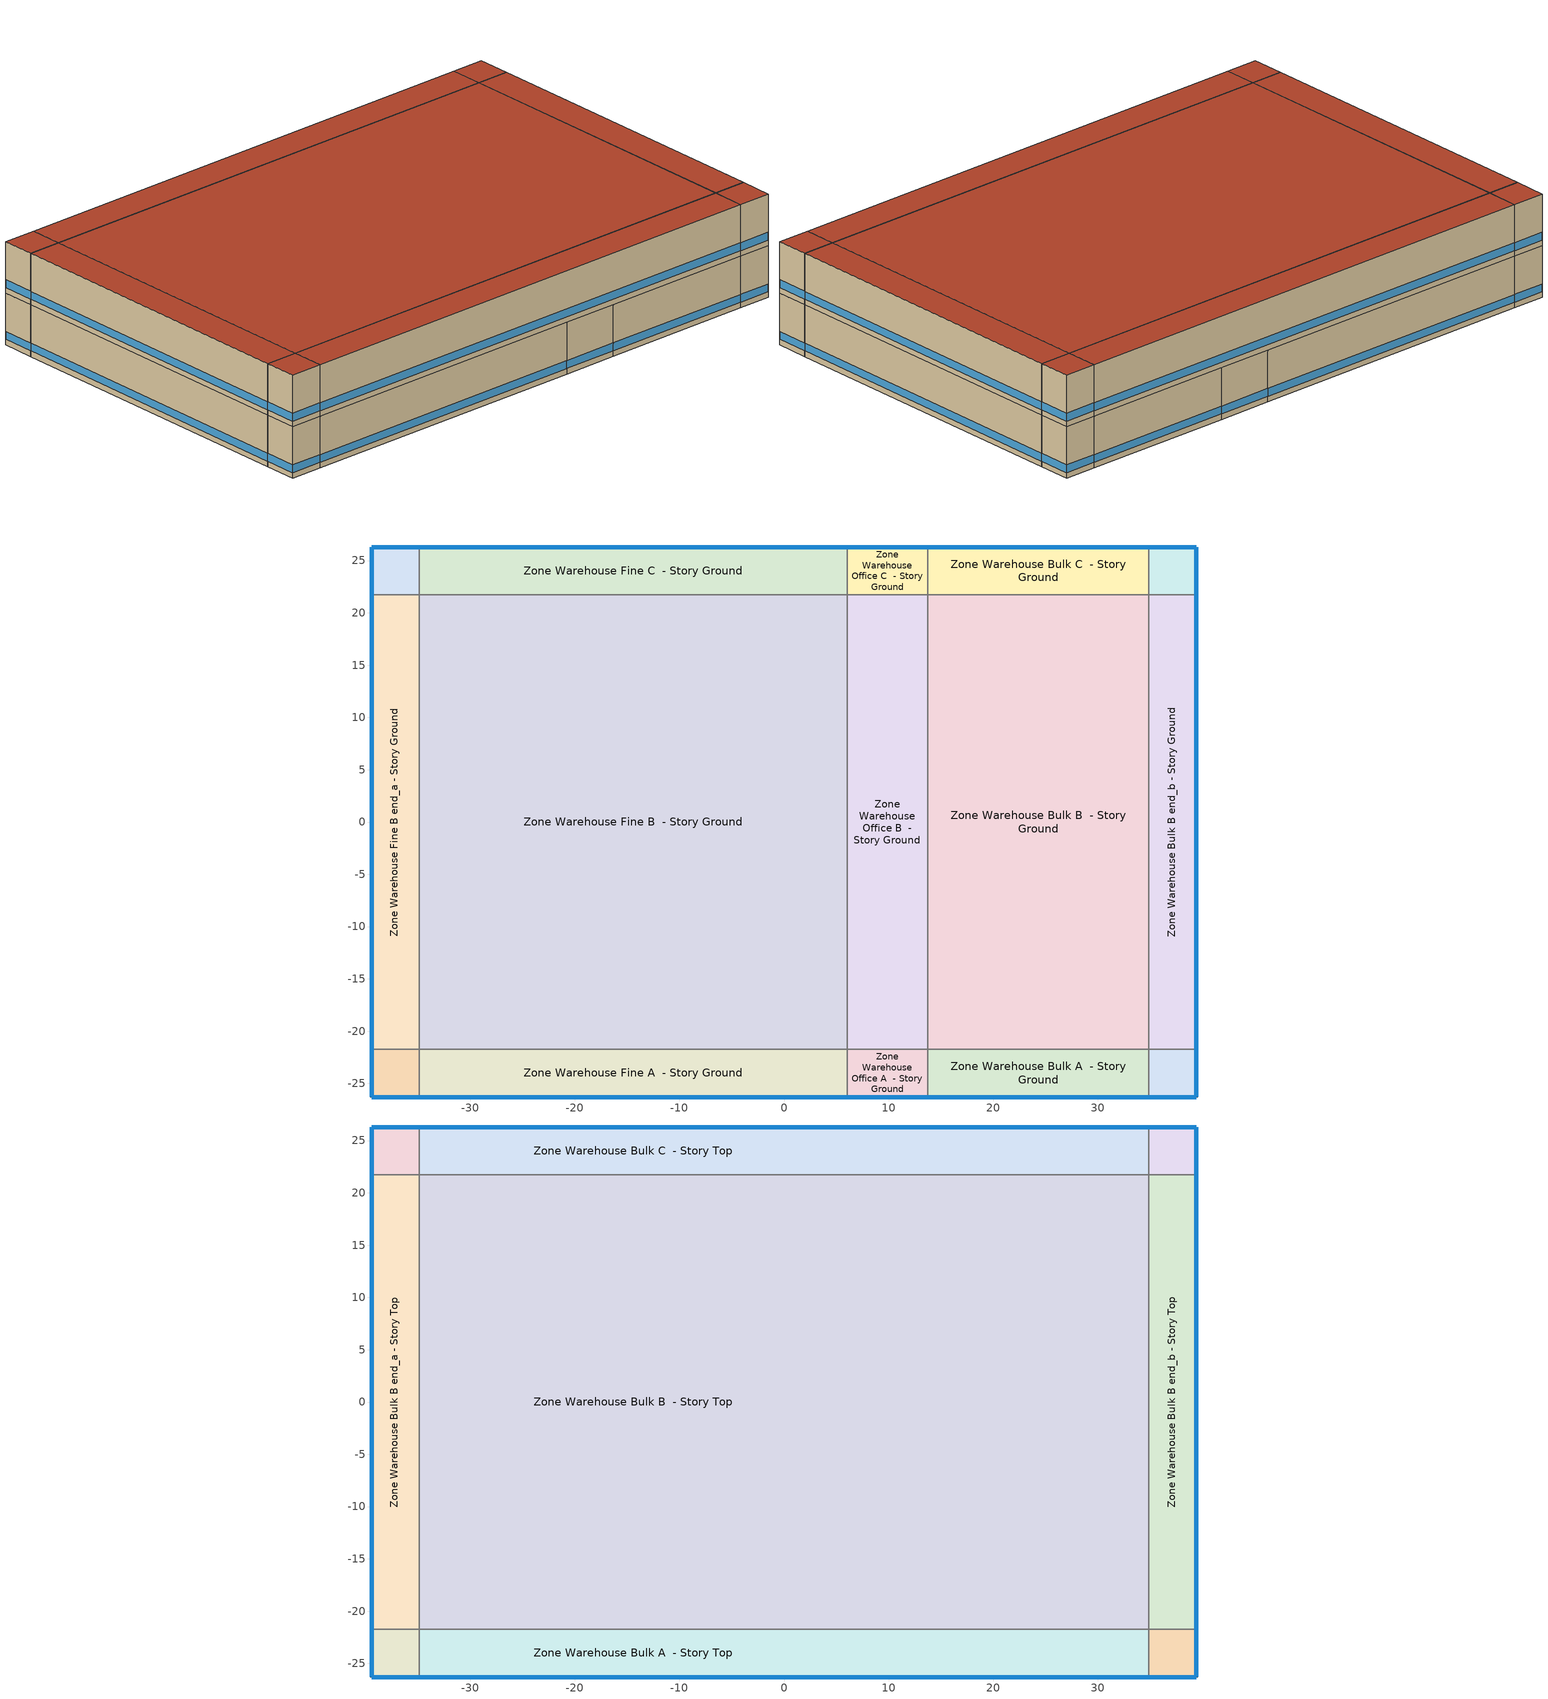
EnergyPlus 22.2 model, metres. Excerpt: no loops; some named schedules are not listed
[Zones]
Zone Warehouse Bulk A  - Story Ground
 floor ground (Foundation F 126 Perim 2111 Area 9651): 13.76,-26.29 13.76,-21.72 34.86,-21.72 34.86,-26.29 z0
 wall outside (Typical Insulated Exterior Mass Wall R-21.28): 13.76,-26.29 34.86,-26.29 z0:7.01
 wall to Zone Warehouse Office A  - Story Ground (Typical Interior Wall): 13.76,-21.72 13.76,-26.29 z0:7.01
 wall to Zone Warehouse Bulk B  - Story Ground (Typical Interior Wall): 34.86,-21.72 13.76,-21.72 z0:7.01
 wall to Zone Warehouse Bulk A end_b - Story Ground (Typical Interior Wall): 34.86,-26.29 34.86,-21.72 z0:7.01
 window (U 0.52 SHGC 0.615 Simple Glazing Window U-0.52 SHGC 0.49): 13.78,-26.29 34.84,-26.29 z0.76:1.82
Zone Warehouse Bulk A end_b - Story Ground
 floor ground (Foundation F 126 Perim 914 Area 209): 34.86,-26.29 34.86,-21.72 39.44,-21.72 39.44,-26.29 z0
 wall outside (Typical Insulated Exterior Mass Wall R-21.28): 34.86,-26.29 39.44,-26.29 39.44,-21.72 z0:7.01
 wall to Zone Warehouse Bulk B end_b - Story Ground (Typical Interior Wall): 39.44,-21.72 34.86,-21.72 z0:7.01
 window (U 0.52 SHGC 0.615 Simple Glazing Window U-0.52 SHGC 0.49): 39.44,-26.27 39.44,-21.74 / 34.89,-26.29 39.41,-26.29 z0.76:1.83
Zone Warehouse Bulk B  - Story Ground
 floor ground (Foundation F 126 Perim 0 Area 91691): 13.76,-21.72 13.76,21.72 34.86,21.72 34.86,-21.72 z0
 wall to Zone Warehouse Office B  - Story Ground (Typical Interior Wall): 13.76,21.72 13.76,-21.72 z0:7.01
 wall to Zone Warehouse Bulk C  - Story Ground (Typical Interior Wall): 34.86,21.72 13.76,21.72 z0:7.01
 wall to Zone Warehouse Bulk B end_b - Story Ground (Typical Interior Wall): 34.86,-21.72 34.86,21.72 z0:7.01
Zone Warehouse Bulk B end_b - Story Ground
 floor ground (Foundation F 126 Perim 4344 Area 1986): 34.86,-21.72 34.86,21.72 39.44,21.72 39.44,-21.72 z0
 wall outside (Typical Insulated Exterior Mass Wall R-21.28): 39.44,-21.72 39.44,21.72 z0:7.01
 wall to Zone Warehouse Bulk C end_b - Story Ground (Typical Interior Wall): 39.44,21.72 34.86,21.72 z0:7.01
 window (U 0.52 SHGC 0.615 Simple Glazing Window U-0.52 SHGC 0.49): 39.44,-21.69 39.44,21.69 z0.76:1.81
Zone Warehouse Bulk C  - Story Ground
 floor ground (Foundation F 126 Perim 2111 Area 9651): 13.76,21.72 13.76,26.29 34.86,26.29 34.86,21.72 z0
 wall outside (Typical Insulated Exterior Mass Wall R-21.28): 34.86,26.29 13.76,26.29 z0:7.01
 wall to Zone Warehouse Office C  - Story Ground (Typical Interior Wall): 13.76,26.29 13.76,21.72 z0:7.01
 wall to Zone Warehouse Bulk C end_b - Story Ground (Typical Interior Wall): 34.86,21.72 34.86,26.29 z0:7.01
 window (U 0.52 SHGC 0.615 Simple Glazing Window U-0.52 SHGC 0.49): 34.84,26.29 13.78,26.29 z0.76:1.82
Zone Warehouse Bulk C end_b - Story Ground
 floor ground (Foundation F 126 Perim 914 Area 209): 34.86,21.72 34.86,26.29 39.44,26.29 39.44,21.72 z0
 wall outside (Typical Insulated Exterior Mass Wall R-21.28): 39.44,21.72 39.44,26.29 34.86,26.29 z0:7.01
 window (U 0.52 SHGC 0.615 Simple Glazing Window U-0.52 SHGC 0.49): 39.41,26.29 34.89,26.29 / 39.44,21.74 39.44,26.27 z0.76:1.83
Zone Warehouse Fine A  - Story Ground
 floor ground (Foundation F 126 Perim 4089 Area 18695): -34.86,-26.29 -34.86,-21.72 6.03,-21.72 6.03,-26.29 z0
 wall outside (Typical Insulated Exterior Mass Wall R-21.28): -34.86,-26.29 6.03,-26.29 z0:7.01
 wall to Zone Warehouse Fine A end_a - Story Ground (Typical Interior Wall): -34.86,-21.72 -34.86,-26.29 z0:7.01
 wall to Zone Warehouse Fine B  - Story Ground (Typical Interior Wall): 6.03,-21.72 -34.86,-21.72 z0:7.01
 wall to Zone Warehouse Office A  - Story Ground (Typical Interior Wall): 6.03,-26.29 6.03,-21.72 z0:7.01
 window (U 0.52 SHGC 0.615 Simple Glazing Window U-0.52 SHGC 0.49): -34.84,-26.29 6,-26.29 z0.76:1.81
Zone Warehouse Fine A end_a - Story Ground
 floor ground (Foundation F 126 Perim 914 Area 209): -39.44,-26.29 -39.44,-21.72 -34.86,-21.72 -34.86,-26.29 z0
 wall outside (Typical Insulated Exterior Mass Wall R-21.28): -39.44,-21.72 -39.44,-26.29 -34.86,-26.29 z0:7.01
 wall to Zone Warehouse Fine B end_a - Story Ground (Typical Interior Wall): -34.86,-21.72 -39.44,-21.72 z0:7.01
 window (U 0.52 SHGC 0.615 Simple Glazing Window U-0.52 SHGC 0.49): -39.44,-21.74 -39.44,-26.27 / -39.41,-26.29 -34.89,-26.29 z0.76:1.83
Zone Warehouse Fine B  - Story Ground
 floor ground (Foundation F 126 Perim 0 Area 177614): -34.86,-21.72 -34.86,21.72 6.03,21.72 6.03,-21.72 z0
 wall to Zone Warehouse Fine B end_a - Story Ground (Typical Interior Wall): -34.86,21.72 -34.86,-21.72 z0:7.01
 wall to Zone Warehouse Fine C  - Story Ground (Typical Interior Wall): 6.03,21.72 -34.86,21.72 z0:7.01
 wall to Zone Warehouse Office B  - Story Ground (Typical Interior Wall): 6.03,-21.72 6.03,21.72 z0:7.01
Zone Warehouse Fine B end_a - Story Ground
 floor ground (Foundation F 126 Perim 4344 Area 1986): -39.44,-21.72 -39.44,21.72 -34.86,21.72 -34.86,-21.72 z0
 wall outside (Typical Insulated Exterior Mass Wall R-21.28): -39.44,21.72 -39.44,-21.72 z0:7.01
 wall to Zone Warehouse Fine C end_a - Story Ground (Typical Interior Wall): -34.86,21.72 -39.44,21.72 z0:7.01
 window (U 0.52 SHGC 0.615 Simple Glazing Window U-0.52 SHGC 0.49): -39.44,21.69 -39.44,-21.69 z0.76:1.81
Zone Warehouse Fine C  - Story Ground
 floor ground (Foundation F 126 Perim 4089 Area 18695): -34.86,21.72 -34.86,26.29 6.03,26.29 6.03,21.72 z0
 wall outside (Typical Insulated Exterior Mass Wall R-21.28): 6.03,26.29 -34.86,26.29 z0:7.01
 wall to Zone Warehouse Fine C end_a - Story Ground (Typical Interior Wall): -34.86,26.29 -34.86,21.72 z0:7.01
 wall to Zone Warehouse Office C  - Story Ground (Typical Interior Wall): 6.03,21.72 6.03,26.29 z0:7.01
 window (U 0.52 SHGC 0.615 Simple Glazing Window U-0.52 SHGC 0.49): 6,26.29 -34.84,26.29 z0.76:1.81
Zone Warehouse Fine C end_a - Story Ground
 floor ground (Foundation F 126 Perim 914 Area 209): -39.44,21.72 -39.44,26.29 -34.86,26.29 -34.86,21.72 z0
 wall outside (Typical Insulated Exterior Mass Wall R-21.28): -34.86,26.29 -39.44,26.29 -39.44,21.72 z0:7.01
 window (U 0.52 SHGC 0.615 Simple Glazing Window U-0.52 SHGC 0.49): -39.44,26.27 -39.44,21.74 / -34.89,26.29 -39.41,26.29 z0.76:1.83
Zone Warehouse Office A  - Story Ground
 floor ground (Foundation F 126 Perim 773 Area 3534): 6.03,-26.29 6.03,-21.72 13.76,-21.72 13.76,-26.29 z0
 wall outside (Typical Insulated Exterior Mass Wall R-21.28): 6.03,-26.29 13.76,-26.29 z0:7.01
 wall to Zone Warehouse Office B  - Story Ground (Typical Interior Wall): 13.76,-21.72 6.03,-21.72 z0:7.01
 window (U 0.52 SHGC 0.615 Simple Glazing Window U-0.52 SHGC 0.49): 6.05,-26.29 13.73,-26.29 z0.76:1.82
Zone Warehouse Office B  - Story Ground
 floor ground (Foundation F 126 Perim 0 Area 33575): 6.03,-21.72 6.03,21.72 13.76,21.72 13.76,-21.72 z0
 wall to Zone Warehouse Office C  - Story Ground (Typical Interior Wall): 13.76,21.72 6.03,21.72 z0:7.01
Zone Warehouse Office C  - Story Ground
 floor ground (Foundation F 126 Perim 773 Area 3534): 6.03,21.72 6.03,26.29 13.76,26.29 13.76,21.72 z0
 wall outside (Typical Insulated Exterior Mass Wall R-21.28): 13.76,26.29 6.03,26.29 z0:7.01
 window (U 0.52 SHGC 0.615 Simple Glazing Window U-0.52 SHGC 0.49): 13.73,26.29 6.05,26.29 z0.76:1.82
Zone Warehouse Bulk A  - Story Top
 floor to Zone Warehouse Bulk A  - Story Ground (Typical Interior Floor): 34.86,-21.72 34.86,-26.29 13.76,-26.29 13.76,-21.72 z7.01
 floor to Zone Warehouse Fine A  - Story Ground (Typical Interior Floor): 6.03,-21.72 6.03,-26.29 -34.86,-26.29 -34.86,-21.72 z7.01
 floor to Zone Warehouse Office A  - Story Ground (Typical Interior Floor): 13.76,-21.72 13.76,-26.29 6.03,-26.29 6.03,-21.72 z7.01
 wall outside (Typical Insulated Exterior Mass Wall R-21.28): -34.86,-26.29 34.86,-26.29 z7.01:14.02
 wall to Zone Warehouse Bulk A end_a - Story Top (Typical Interior Wall): -34.86,-21.72 -34.86,-26.29 z7.01:14.02
 wall to Zone Warehouse Bulk B  - Story Top (Typical Interior Wall): 34.86,-21.72 -34.86,-21.72 z7.01:14.02
 wall to Zone Warehouse Bulk A end_b - Story Top (Typical Interior Wall): 34.86,-26.29 34.86,-21.72 z7.01:14.02
 window (U 0.52 SHGC 0.615 Simple Glazing Window U-0.52 SHGC 0.49): -34.84,-26.29 34.84,-26.29 z7.77:8.82
 roof outside (Typical Insulated Metal Building Roof R-32.26): 34.86,-26.29 34.86,-21.72 -34.86,-21.72 -34.86,-26.29 z14.02
Zone Warehouse Bulk A end_a - Story Top
 floor to Zone Warehouse Fine A end_a - Story Ground (Typical Interior Floor): -39.44,-26.29 -39.44,-21.72 -34.86,-21.72 -34.86,-26.29 z7.01
 wall outside (Typical Insulated Exterior Mass Wall R-21.28): -39.44,-21.72 -39.44,-26.29 -34.86,-26.29 z7.01:14.02
 wall to Zone Warehouse Bulk B end_a - Story Top (Typical Interior Wall): -34.86,-21.72 -39.44,-21.72 z7.01:14.02
 window (U 0.52 SHGC 0.615 Simple Glazing Window U-0.52 SHGC 0.49): -39.44,-21.74 -39.44,-26.27 / -39.41,-26.29 -34.89,-26.29 z7.77:8.84
 roof outside (Typical Insulated Metal Building Roof R-32.26): -34.86,-26.29 -34.86,-21.72 -39.44,-21.72 -39.44,-26.29 z14.02
Zone Warehouse Bulk A end_b - Story Top
 floor to Zone Warehouse Bulk A end_b - Story Ground (Typical Interior Floor): 34.86,-26.29 34.86,-21.72 39.44,-21.72 39.44,-26.29 z7.01
 wall outside (Typical Insulated Exterior Mass Wall R-21.28): 34.86,-26.29 39.44,-26.29 39.44,-21.72 z7.01:14.02
 wall to Zone Warehouse Bulk B end_b - Story Top (Typical Interior Wall): 39.44,-21.72 34.86,-21.72 z7.01:14.02
 window (U 0.52 SHGC 0.615 Simple Glazing Window U-0.52 SHGC 0.49): 39.44,-26.27 39.44,-21.74 / 34.89,-26.29 39.41,-26.29 z7.77:8.84
 roof outside (Typical Insulated Metal Building Roof R-32.26): 39.44,-26.29 39.44,-21.72 34.86,-21.72 34.86,-26.29 z14.02
Zone Warehouse Bulk B  - Story Top
 floor to Zone Warehouse Bulk B  - Story Ground (Typical Interior Floor): 34.86,21.72 34.86,-21.72 13.76,-21.72 13.76,21.72 z7.01
 floor to Zone Warehouse Fine B  - Story Ground (Typical Interior Floor): 6.03,21.72 6.03,-21.72 -34.86,-21.72 -34.86,21.72 z7.01
 floor to Zone Warehouse Office B  - Story Ground (Typical Interior Floor): 13.76,21.72 13.76,-21.72 6.03,-21.72 6.03,21.72 z7.01
 wall to Zone Warehouse Bulk B end_a - Story Top (Typical Interior Wall): -34.86,21.72 -34.86,-21.72 z7.01:14.02
 wall to Zone Warehouse Bulk C  - Story Top (Typical Interior Wall): 34.86,21.72 -34.86,21.72 z7.01:14.02
 wall to Zone Warehouse Bulk B end_b - Story Top (Typical Interior Wall): 34.86,-21.72 34.86,21.72 z7.01:14.02
 roof outside (Typical Insulated Metal Building Roof R-32.26): 34.86,-21.72 34.86,21.72 -34.86,21.72 -34.86,-21.72 z14.02
Zone Warehouse Bulk B end_a - Story Top
 floor to Zone Warehouse Fine B end_a - Story Ground (Typical Interior Floor): -39.44,-21.72 -39.44,21.72 -34.86,21.72 -34.86,-21.72 z7.01
 wall outside (Typical Insulated Exterior Mass Wall R-21.28): -39.44,21.72 -39.44,-21.72 z7.01:14.02
 wall to Zone Warehouse Bulk C end_a - Story Top (Typical Interior Wall): -34.86,21.72 -39.44,21.72 z7.01:14.02
 window (U 0.52 SHGC 0.615 Simple Glazing Window U-0.52 SHGC 0.49): -39.44,21.69 -39.44,-21.69 z7.77:8.83
 roof outside (Typical Insulated Metal Building Roof R-32.26): -34.86,-21.72 -34.86,21.72 -39.44,21.72 -39.44,-21.72 z14.02
Zone Warehouse Bulk B end_b - Story Top
 floor to Zone Warehouse Bulk B end_b - Story Ground (Typical Interior Floor): 34.86,-21.72 34.86,21.72 39.44,21.72 39.44,-21.72 z7.01
 wall outside (Typical Insulated Exterior Mass Wall R-21.28): 39.44,-21.72 39.44,21.72 z7.01:14.02
 wall to Zone Warehouse Bulk C end_b - Story Top (Typical Interior Wall): 39.44,21.72 34.86,21.72 z7.01:14.02
 window (U 0.52 SHGC 0.615 Simple Glazing Window U-0.52 SHGC 0.49): 39.44,-21.69 39.44,21.69 z7.77:8.83
 roof outside (Typical Insulated Metal Building Roof R-32.26): 39.44,-21.72 39.44,21.72 34.86,21.72 34.86,-21.72 z14.02
Zone Warehouse Bulk C  - Story Top
 floor to Zone Warehouse Bulk C  - Story Ground (Typical Interior Floor): 34.86,26.29 34.86,21.72 13.76,21.72 13.76,26.29 z7.01
 floor to Zone Warehouse Fine C  - Story Ground (Typical Interior Floor): 6.03,26.29 6.03,21.72 -34.86,21.72 -34.86,26.29 z7.01
 floor to Zone Warehouse Office C  - Story Ground (Typical Interior Floor): 13.76,26.29 13.76,21.72 6.03,21.72 6.03,26.29 z7.01
 wall outside (Typical Insulated Exterior Mass Wall R-21.28): 34.86,26.29 -34.86,26.29 z7.01:14.02
 wall to Zone Warehouse Bulk C end_a - Story Top (Typical Interior Wall): -34.86,26.29 -34.86,21.72 z7.01:14.02
 wall to Zone Warehouse Bulk C end_b - Story Top (Typical Interior Wall): 34.86,21.72 34.86,26.29 z7.01:14.02
 window (U 0.52 SHGC 0.615 Simple Glazing Window U-0.52 SHGC 0.49): 34.84,26.29 -34.84,26.29 z7.77:8.82
 roof outside (Typical Insulated Metal Building Roof R-32.26): 34.86,21.72 34.86,26.29 -34.86,26.29 -34.86,21.72 z14.02
Zone Warehouse Bulk C end_a - Story Top
 floor to Zone Warehouse Fine C end_a - Story Ground (Typical Interior Floor): -39.44,21.72 -39.44,26.29 -34.86,26.29 -34.86,21.72 z7.01
 wall outside (Typical Insulated Exterior Mass Wall R-21.28): -34.86,26.29 -39.44,26.29 -39.44,21.72 z7.01:14.02
 window (U 0.52 SHGC 0.615 Simple Glazing Window U-0.52 SHGC 0.49): -39.44,26.27 -39.44,21.74 / -34.89,26.29 -39.41,26.29 z7.77:8.84
 roof outside (Typical Insulated Metal Building Roof R-32.26): -34.86,21.72 -34.86,26.29 -39.44,26.29 -39.44,21.72 z14.02
Zone Warehouse Bulk C end_b - Story Top
 floor to Zone Warehouse Bulk C end_b - Story Ground (Typical Interior Floor): 34.86,21.72 34.86,26.29 39.44,26.29 39.44,21.72 z7.01
 wall outside (Typical Insulated Exterior Mass Wall R-21.28): 39.44,21.72 39.44,26.29 34.86,26.29 z7.01:14.02
 window (U 0.52 SHGC 0.615 Simple Glazing Window U-0.52 SHGC 0.49): 39.41,26.29 34.89,26.29 / 39.44,21.74 39.44,26.27 z7.77:8.84
 roof outside (Typical Insulated Metal Building Roof R-32.26): 39.44,21.72 39.44,26.29 34.86,26.29 34.86,21.72 z14.02
[Building]
DOE Ref 1980-2004|Warehouse: North Axis {deg}=0; Terrain=City; Loads Convergence Tolerance Value {W}=0.04; Temperature Convergence Tolerance Value {deltaC}=0.2; Solar Distribution=FullInteriorAndExterior; Maximum Number of Warmup Days=25; Minimum Number of Warmup Days=6
[Site:Location]
Kodiak Airport: Latitude {deg}=57.75; Longitude {deg}=-152.5; Time Zone {hr}=-9; Elevation {m}=5
[Site:GroundTemperature:FCfactorMethod]
January Ground Temperature {C}=-3.1; February Ground Temperature {C}=-17.7; March Ground Temperature {C}=-19.3; April Ground Temperature {C}=-17.6; May Ground Temperature {C}=-15.4; June Ground Temperature {C}=-10.3; July Ground Temperature {C}=0.7; August Ground Temperature {C}=10.6; September Ground Temperature {C}=16; October Ground Temperature {C}=16.9; November Ground Temperature {C}=14.2; December Ground Temperature {C}=6.7
[Site:WaterMainsTemperature]
Calculation Method=Correlation; Annual Average Outdoor Air Temperature {C}=-1.525; Maximum Difference In Monthly Average Outdoor Air Temperatures {deltaC}=36.2
[SizingPeriod:DesignDay] Day of Month=21; Dry-Bulb Temperature Range Modifier Type=DefaultMultipliers; Humidity Condition Type=Wetbulb; Barometric Pressure {Pa}=100917; Rain Indicator=No; Snow Indicator=No; Daylight Saving Time Indicator=No; Begin Environment Reset Mode=FullResetAtBeginEnvironment
Name | Month | Day Type | Maximum Dry-Bulb Temperature {C} | Daily Dry-Bulb Temperature Range {deltaC} | Wetbulb or DewPoint at Maximum Dry-Bulb {C} | Wind Speed {m/s} | Wind Direction {deg} | Solar Model Indicator | ASHRAE Clear Sky Optical Depth for Beam Irradiance (taub) | ASHRAE Clear Sky Optical Depth for Diffuse Irradiance (taud) | Sky Clearness
Kodiak Ann Clg .4% Condns DB=>MWB | 8 | SummerDesignDay | 20.3 | 6.3 | 14.1 | 5 | 320 | ASHRAETau | 0.322 | 2.497
Kodiak Ann Clg .4% Condns WB=>MDB | 8 | SummerDesignDay | 18.9 | 6.3 | 15 | 5 | 320 | ASHRAETau | 0.322 | 2.497
Kodiak Ann Htg 99.6% Condns DB | 1 | WinterDesignDay | -12.8 | 0 | -12.8 | 5.6 | 290 | ASHRAEClearSky |  |  | 0
Kodiak April .4% Condns DB=>MCWB | 4 | SummerDesignDay | 12.9 | 5.4 | 7 | 5 | 320 | ASHRAETau | 0.323 | 2.439
[Material] Thermal Absorptance=0.9
Name | Roughness | Thickness {m} | Conductivity {W/m-K} | Density {kg/m3} | Specific Heat {J/kg-K} | Solar Absorptance | Visible Absorptance
1/2IN Gypsum | Smooth | 0.0127 | 0.16 | 784.9 | 830 | 0.4 | 0.4
100mm Normalweight concrete floor | MediumSmooth | 0.1016 | 2.31 | 2322 | 832 | 0.7 | 0.7
1IN Stucco | Smooth | 0.0253 | 0.6918 | 1858 | 837 | 0.7 | 0.92
8IN CONCRETE HW RefBldg | Rough | 0.2032 | 1.311 | 2240 | 836.8 | 0.7 | 0.7
G01 13mm gypsum board | Smooth | 0.0127 | 0.16 | 800 | 1090 | 0.7 | 0.5
Metal Roof Surface | Smooth | 0.0008 | 45.28 | 7824 | 500 | 0.7 | 0.7
Std Wood 6inch 2 | MediumSmooth | 0.15 | 0.12 | 540 | 1210 | 0.7 | 0.7
[Material:NoMass] Thermal Absorptance=0.9; Solar Absorptance=0.7
Name | Roughness | Thermal Resistance {m2-K/W} | Visible Absorptance
CP02 CARPET PAD | VeryRough | 0.21648 | 0.8
Typical Insulation R-18.89 | Smooth | 3.32639 | 0.7
Typical Insulation R-31.48 | Smooth | 5.54359 | 0.7
[WindowMaterial:SimpleGlazingSystem]
U 0.52 SHGC 0.615 Simple Glazing U-0.52 SHGC 0.49: U-Factor {W/m2-K}=2.9527; Solar Heat Gain Coefficient=0.49; Visible Transmittance=0.41
[Construction]
InteriorFurnishings 2: Std Wood 6inch 2
Typical Insulated Exterior Mass Wall R-21.28: 1IN Stucco, 8IN CONCRETE HW RefBldg, Typical Insulation R-18.89, 1/2IN Gypsum
Typical Insulated Metal Building Roof R-32.26: Metal Roof Surface, Typical Insulation R-31.48
Typical Interior Floor: 100mm Normalweight concrete floor, CP02 CARPET PAD
Typical Interior Wall: G01 13mm gypsum board, G01 13mm gypsum board
U 0.52 SHGC 0.615 Simple Glazing Window U-0.52 SHGC 0.49: U 0.52 SHGC 0.615 Simple Glazing U-0.52 SHGC 0.49
[Construction:FfactorGroundFloor] F-Factor {W/m-K}=1.26344
Name | Area {m2} | PerimeterExposed {m}
Foundation F 126 Perim 0 Area 177614 | 1776.14 | 0
Foundation F 126 Perim 0 Area 33575 | 335.747 | 0
Foundation F 126 Perim 0 Area 91691 | 916.906 | 0
Foundation F 126 Perim 2111 Area 9651 | 96.509 | 21.1087
Foundation F 126 Perim 4089 Area 18695 | 186.948 | 40.8898
Foundation F 126 Perim 4344 Area 1986 | 198.595 | 43.4373
Foundation F 126 Perim 773 Area 3534 | 35.3391 | 7.72945
Foundation F 126 Perim 914 Area 209 | 20.9032 | 9.144
[Zone] Multiplier=1; Part of Total Floor Area=Yes
Zone Warehouse Bulk A  - Story Ground; Zone Warehouse Bulk A  - Story Top; Zone Warehouse Bulk A end_a - Story Top; Zone Warehouse Bulk A end_b - Story Ground; Zone Warehouse Bulk A end_b - Story Top; Zone Warehouse Bulk B  - Story Ground; Zone Warehouse Bulk B  - Story Top; Zone Warehouse Bulk B end_a - Story Top; Zone Warehouse Bulk B end_b - Story Ground; Zone Warehouse Bulk B end_b - Story Top; Zone Warehouse Bulk C  - Story Ground; Zone Warehouse Bulk C  - Story Top; Zone Warehouse Bulk C end_a - Story Top; Zone Warehouse Bulk C end_b - Story Ground; Zone Warehouse Bulk C end_b - Story Top; Zone Warehouse Fine A  - Story Ground; Zone Warehouse Fine A end_a - Story Ground; Zone Warehouse Fine B  - Story Ground; Zone Warehouse Fine B end_a - Story Ground; Zone Warehouse Fine C  - Story Ground; Zone Warehouse Fine C end_a - Story Ground; Zone Warehouse Office A  - Story Ground; Zone Warehouse Office B  - Story Ground; Zone Warehouse Office C  - Story Ground
[Space]
Name | Zone | Space Type
Warehouse Bulk A  - Story Ground | Zone Warehouse Bulk A  - Story Ground | Warehouse Bulk - DOE Ref 1980-2004
Warehouse Bulk A  - Story Top | Zone Warehouse Bulk A  - Story Top | Warehouse Bulk - DOE Ref 1980-2004
Warehouse Bulk A end_a - Story Top | Zone Warehouse Bulk A end_a - Story Top | Warehouse Bulk - DOE Ref 1980-2004
Warehouse Bulk A end_b - Story Ground | Zone Warehouse Bulk A end_b - Story Ground | Warehouse Bulk - DOE Ref 1980-2004
Warehouse Bulk A end_b - Story Top | Zone Warehouse Bulk A end_b - Story Top | Warehouse Bulk - DOE Ref 1980-2004
Warehouse Bulk B  - Story Ground | Zone Warehouse Bulk B  - Story Ground | Warehouse Bulk - DOE Ref 1980-2004
Warehouse Bulk B  - Story Top | Zone Warehouse Bulk B  - Story Top | Warehouse Bulk - DOE Ref 1980-2004
Warehouse Bulk B end_a - Story Top | Zone Warehouse Bulk B end_a - Story Top | Warehouse Bulk - DOE Ref 1980-2004
Warehouse Bulk B end_b - Story Ground | Zone Warehouse Bulk B end_b - Story Ground | Warehouse Bulk - DOE Ref 1980-2004
Warehouse Bulk B end_b - Story Top | Zone Warehouse Bulk B end_b - Story Top | Warehouse Bulk - DOE Ref 1980-2004
Warehouse Bulk C  - Story Ground | Zone Warehouse Bulk C  - Story Ground | Warehouse Bulk - DOE Ref 1980-2004
Warehouse Bulk C  - Story Top | Zone Warehouse Bulk C  - Story Top | Warehouse Bulk - DOE Ref 1980-2004
Warehouse Bulk C end_a - Story Top | Zone Warehouse Bulk C end_a - Story Top | Warehouse Bulk - DOE Ref 1980-2004
Warehouse Bulk C end_b - Story Ground | Zone Warehouse Bulk C end_b - Story Ground | Warehouse Bulk - DOE Ref 1980-2004
Warehouse Bulk C end_b - Story Top | Zone Warehouse Bulk C end_b - Story Top | Warehouse Bulk - DOE Ref 1980-2004
Warehouse Fine A  - Story Ground | Zone Warehouse Fine A  - Story Ground | Warehouse Fine - DOE Ref 1980-2004
Warehouse Fine A end_a - Story Ground | Zone Warehouse Fine A end_a - Story Ground | Warehouse Fine - DOE Ref 1980-2004
Warehouse Fine B  - Story Ground | Zone Warehouse Fine B  - Story Ground | Warehouse Fine - DOE Ref 1980-2004
Warehouse Fine B end_a - Story Ground | Zone Warehouse Fine B end_a - Story Ground | Warehouse Fine - DOE Ref 1980-2004
Warehouse Fine C  - Story Ground | Zone Warehouse Fine C  - Story Ground | Warehouse Fine - DOE Ref 1980-2004
Warehouse Fine C end_a - Story Ground | Zone Warehouse Fine C end_a - Story Ground | Warehouse Fine - DOE Ref 1980-2004
Warehouse Office A  - Story Ground | Zone Warehouse Office A  - Story Ground | Warehouse Office - DOE Ref 1980-2004
Warehouse Office B  - Story Ground | Zone Warehouse Office B  - Story Ground | Warehouse Office - DOE Ref 1980-2004
Warehouse Office C  - Story Ground | Zone Warehouse Office C  - Story Ground | Warehouse Office - DOE Ref 1980-2004
[SpaceList]
Warehouse Bulk - DOE Ref 1980-2004: Warehouse Bulk A  - Story Top, Warehouse Bulk A  - Story Ground, Warehouse Bulk B  - Story Ground, Warehouse Bulk B  - Story Top, Warehouse Bulk C end_a - Story Top, Warehouse Bulk C  - Story Ground, Warehouse Bulk A end_b - Story Ground, Warehouse Bulk B end_b - Story Ground, Warehouse Bulk C end_b - Story Ground, Warehouse Bulk B end_a - Story Top, Warehouse Bulk B end_b - Story Top, Warehouse Bulk C  - Story Top, Warehouse Bulk C end_b - Story Top, Warehouse Bulk A end_a - Story Top, Warehouse Bulk A end_b - Story Top
Warehouse Fine - DOE Ref 1980-2004: Warehouse Fine A end_a - Story Ground, Warehouse Fine C  - Story Ground, Warehouse Fine B  - Story Ground, Warehouse Fine C end_a - Story Ground, Warehouse Fine B end_a - Story Ground, Warehouse Fine A  - Story Ground
Warehouse Office - DOE Ref 1980-2004: Warehouse Office A  - Story Ground, Warehouse Office B  - Story Ground, Warehouse Office C  - Story Ground
[Lights] Schedule=Warehouse Bldg Light; Design Level Calculation Method=Watts/Area; Watts per Zone Floor Area {W/m2}=8.61113; Return Air Fraction=0; Fraction Radiant=0.5; Fraction Visible=0.2; Fraction Replaceable=0
Name | Zone or ZoneList or Space or SpaceList
Warehouse Bulk Lights | Warehouse Bulk - DOE Ref 1980-2004
Warehouse Fine Lights | Warehouse Fine - DOE Ref 1980-2004
Warehouse Office Lights | Warehouse Office - DOE Ref 1980-2004
[ElectricEquipment] Schedule=Warehouse Bldg Equip; Design Level Calculation Method=Watts/Area
Name | Zone or ZoneList or Space or SpaceList | Watts per Zone Floor Area {W/m2} | Fraction Lost | Fraction Latent | Fraction Radiant
Electric Equipment 2 | Warehouse Bulk - DOE Ref 1980-2004 | 13 | 0.95
Warehouse Bulk Elec Equip | Warehouse Bulk - DOE Ref 1980-2004 | 2.56 | 0 | 0 | 0.5
Electric Equipment 1 | Warehouse Office - DOE Ref 1980-2004 | 10 | 0.95
Warehouse Office Elec Equip | Warehouse Office - DOE Ref 1980-2004 | 8.07 | 0 | 0 | 0.5
[ZoneInfiltration:DesignFlowRate] Schedule=Always On Discrete; Design Flow Rate Calculation Method=Flow/ExteriorArea; Constant Term Coefficient=1; Temperature Term Coefficient=0; Velocity Term Coefficient=0; Velocity Squared Term Coefficient=0
Name | Zone or ZoneList or Space or SpaceList | Flow Rate per Exterior Surface Area {m3/s-m2}
Warehouse Bulk A  - Story Ground Infiltration | Warehouse Bulk A  - Story Ground | 0.00102523
Warehouse Bulk A  - Story Top Infiltration | Warehouse Bulk A  - Story Top | 0.000620535
Warehouse Bulk A end_a - Story Top Infiltration | Warehouse Bulk A end_a - Story Top | 0.000773126
Warehouse Bulk A end_b - Story Ground Infiltration | Warehouse Bulk A end_b - Story Ground | 0.00102523
Warehouse Bulk A end_b - Story Top Infiltration | Warehouse Bulk A end_b - Story Top | 0.000773126
Warehouse Bulk B end_a - Story Top Infiltration | Warehouse Bulk B end_a - Story Top | 0.000620535
Warehouse Bulk B end_b - Story Ground Infiltration | Warehouse Bulk B end_b - Story Ground | 0.00102523
Warehouse Bulk B end_b - Story Top Infiltration | Warehouse Bulk B end_b - Story Top | 0.000620535
Warehouse Bulk C  - Story Ground Infiltration | Warehouse Bulk C  - Story Ground | 0.00102523
Warehouse Bulk C  - Story Top Infiltration | Warehouse Bulk C  - Story Top | 0.000620535
Warehouse Bulk C end_a - Story Top Infiltration | Warehouse Bulk C end_a - Story Top | 0.000773126
Warehouse Bulk C end_b - Story Ground Infiltration | Warehouse Bulk C end_b - Story Ground | 0.00102523
Warehouse Bulk C end_b - Story Top Infiltration | Warehouse Bulk C end_b - Story Top | 0.000773126
Warehouse Fine A  - Story Ground Infiltration | Warehouse Fine A  - Story Ground | 0.00102523
Warehouse Fine A end_a - Story Ground Infiltration | Warehouse Fine A end_a - Story Ground | 0.00102523
Warehouse Fine B end_a - Story Ground Infiltration | Warehouse Fine B end_a - Story Ground | 0.00102523
Warehouse Fine C  - Story Ground Infiltration | Warehouse Fine C  - Story Ground | 0.00102523
Warehouse Fine C end_a - Story Ground Infiltration | Warehouse Fine C end_a - Story Ground | 0.00102523
Warehouse Office A  - Story Ground Infiltration | Warehouse Office A  - Story Ground | 0.00102523
Warehouse Office C  - Story Ground Infiltration | Warehouse Office C  - Story Ground | 0.00102523
[ZoneControl:Thermostat] Temperature Difference Between Cutout And Setpoint {deltaC}=0
Name | Zone or ZoneList | Control Type Schedule | Control 1
Zone Warehouse Bulk A  - Story Ground Thermostat | Zone Warehouse Bulk A  - Story Ground | Zone Warehouse Bulk A  - Story Ground Thermostat Schedule | Warehouse Bulk - DOE Ref 1980-2004 Thermostat
Zone Warehouse Bulk A  - Story Top Thermostat | Zone Warehouse Bulk A  - Story Top | Zone Warehouse Bulk A  - Story Top Thermostat Schedule | Warehouse Bulk - DOE Ref 1980-2004 Thermostat 1
Zone Warehouse Bulk A end_a - Story Top Thermostat | Zone Warehouse Bulk A end_a - Story Top | Zone Warehouse Bulk A end_a - Story Top Thermostat Schedule | Warehouse Bulk - DOE Ref 1980-2004 Thermostat 2
Zone Warehouse Bulk A end_b - Story Ground Thermostat | Zone Warehouse Bulk A end_b - Story Ground | Zone Warehouse Bulk A end_b - Story Ground Thermostat Schedule | Warehouse Bulk - DOE Ref 1980-2004 Thermostat 3
Zone Warehouse Bulk A end_b - Story Top Thermostat | Zone Warehouse Bulk A end_b - Story Top | Zone Warehouse Bulk A end_b - Story Top Thermostat Schedule | Warehouse Bulk - DOE Ref 1980-2004 Thermostat 4
Zone Warehouse Bulk B  - Story Ground Thermostat | Zone Warehouse Bulk B  - Story Ground | Zone Warehouse Bulk B  - Story Ground Thermostat Schedule | Warehouse Bulk - DOE Ref 1980-2004 Thermostat 5
Zone Warehouse Bulk B  - Story Top Thermostat | Zone Warehouse Bulk B  - Story Top | Zone Warehouse Bulk B  - Story Top Thermostat Schedule | Warehouse Bulk - DOE Ref 1980-2004 Thermostat 6
Zone Warehouse Bulk B end_a - Story Top Thermostat | Zone Warehouse Bulk B end_a - Story Top | Zone Warehouse Bulk B end_a - Story Top Thermostat Schedule | Warehouse Bulk - DOE Ref 1980-2004 Thermostat 7
Zone Warehouse Bulk B end_b - Story Ground Thermostat | Zone Warehouse Bulk B end_b - Story Ground | Zone Warehouse Bulk B end_b - Story Ground Thermostat Schedule | Warehouse Bulk - DOE Ref 1980-2004 Thermostat 8
Zone Warehouse Bulk B end_b - Story Top Thermostat | Zone Warehouse Bulk B end_b - Story Top | Zone Warehouse Bulk B end_b - Story Top Thermostat Schedule | Warehouse Bulk - DOE Ref 1980-2004 Thermostat 9
Zone Warehouse Bulk C  - Story Ground Thermostat | Zone Warehouse Bulk C  - Story Ground | Zone Warehouse Bulk C  - Story Ground Thermostat Schedule | Warehouse Bulk - DOE Ref 1980-2004 Thermostat 10
Zone Warehouse Bulk C  - Story Top Thermostat | Zone Warehouse Bulk C  - Story Top | Zone Warehouse Bulk C  - Story Top Thermostat Schedule | Warehouse Bulk - DOE Ref 1980-2004 Thermostat 11
Zone Warehouse Bulk C end_a - Story Top Thermostat | Zone Warehouse Bulk C end_a - Story Top | Zone Warehouse Bulk C end_a - Story Top Thermostat Schedule | Warehouse Bulk - DOE Ref 1980-2004 Thermostat 12
Zone Warehouse Bulk C end_b - Story Ground Thermostat | Zone Warehouse Bulk C end_b - Story Ground | Zone Warehouse Bulk C end_b - Story Ground Thermostat Schedule | Warehouse Bulk - DOE Ref 1980-2004 Thermostat 13
Zone Warehouse Bulk C end_b - Story Top Thermostat | Zone Warehouse Bulk C end_b - Story Top | Zone Warehouse Bulk C end_b - Story Top Thermostat Schedule | Warehouse Bulk - DOE Ref 1980-2004 Thermostat 14
[ThermostatSetpoint:DualSetpoint] Heating Setpoint Temperature Schedule=Warehouse HtgSetp BulkStorage; Cooling Setpoint Temperature Schedule=Warehouse ClgSetp BulkStorage
Warehouse Bulk - DOE Ref 1980-2004 Thermostat; Warehouse Bulk - DOE Ref 1980-2004 Thermostat 1; Warehouse Bulk - DOE Ref 1980-2004 Thermostat 2; Warehouse Bulk - DOE Ref 1980-2004 Thermostat 3; Warehouse Bulk - DOE Ref 1980-2004 Thermostat 4; Warehouse Bulk - DOE Ref 1980-2004 Thermostat 5; Warehouse Bulk - DOE Ref 1980-2004 Thermostat 6; Warehouse Bulk - DOE Ref 1980-2004 Thermostat 7; Warehouse Bulk - DOE Ref 1980-2004 Thermostat 8; Warehouse Bulk - DOE Ref 1980-2004 Thermostat 9; Warehouse Bulk - DOE Ref 1980-2004 Thermostat 10; Warehouse Bulk - DOE Ref 1980-2004 Thermostat 11; Warehouse Bulk - DOE Ref 1980-2004 Thermostat 12; Warehouse Bulk - DOE Ref 1980-2004 Thermostat 13; Warehouse Bulk - DOE Ref 1980-2004 Thermostat 14
[Zone equipment]
Zone Warehouse Bulk A  - Story Ground: Zone Warehouse Bulk A  - Story Ground Electric Baseboard
Zone Warehouse Bulk A  - Story Top: Zone Warehouse Bulk A  - Story Top Electric Baseboard
Zone Warehouse Bulk A end_a - Story Top: Zone Warehouse Bulk A end_a - Story Top Electric Baseboard
Zone Warehouse Bulk A end_b - Story Ground: Zone Warehouse Bulk A end_b - Story Ground Electric Baseboard
Zone Warehouse Bulk A end_b - Story Top: Zone Warehouse Bulk A end_b - Story Top Electric Baseboard
Zone Warehouse Bulk B  - Story Ground: Zone Warehouse Bulk B  - Story Ground Electric Baseboard
Zone Warehouse Bulk B  - Story Top: Zone Warehouse Bulk B  - Story Top Electric Baseboard
Zone Warehouse Bulk B end_a - Story Top: Zone Warehouse Bulk B end_a - Story Top Electric Baseboard
Zone Warehouse Bulk B end_b - Story Ground: Zone Warehouse Bulk B end_b - Story Ground Electric Baseboard
Zone Warehouse Bulk B end_b - Story Top: Zone Warehouse Bulk B end_b - Story Top Electric Baseboard
Zone Warehouse Bulk C  - Story Ground: Zone Warehouse Bulk C  - Story Ground Electric Baseboard
Zone Warehouse Bulk C  - Story Top: Zone Warehouse Bulk C  - Story Top Electric Baseboard
Zone Warehouse Bulk C end_a - Story Top: Zone Warehouse Bulk C end_a - Story Top Electric Baseboard
Zone Warehouse Bulk C end_b - Story Ground: Zone Warehouse Bulk C end_b - Story Ground Electric Baseboard
Zone Warehouse Bulk C end_b - Story Top: Zone Warehouse Bulk C end_b - Story Top Electric Baseboard
[Sizing:Zone] Zone Cooling Design Supply Air Temperature Input Method=SupplyAirTemperature; Zone Cooling Design Supply Air Temperature {C}=14; Zone Cooling Design Supply Air Temperature Difference {deltaC}=11.11; Zone Heating Design Supply Air Temperature Input Method=SupplyAirTemperature; Zone Heating Design Supply Air Temperature {C}=40; Zone Heating Design Supply Air Temperature Difference {deltaC}=11.11; Zone Cooling Design Supply Air Humidity Ratio {kgWater/kgDryAir}=0.0085; Zone Heating Design Supply Air Humidity Ratio {kgWater/kgDryAir}=0.008; Cooling Design Air Flow Method=DesignDay; Cooling Design Air Flow Rate {m3/s}=0; Cooling Minimum Air Flow per Zone Floor Area {m3/s-m2}=0.000762; Cooling Minimum Air Flow {m3/s}=0; Cooling Minimum Air Flow Fraction=0; Heating Design Air Flow Method=DesignDay; Heating Design Air Flow Rate {m3/s}=0; Heating Maximum Air Flow per Zone Floor Area {m3/s-m2}=0.002032; Heating Maximum Air Flow {m3/s}=0.141576; Heating Maximum Air Flow Fraction=0.3; Account for Dedicated Outdoor Air System=No; Zone Load Sizing Method=Sensible Load Only No Latent Load; Zone Latent Cooling Design Supply Air Humidity Ratio Input Method=HumidityRatioDifference; Zone Cooling Design Supply Air Humidity Ratio Difference {kgWater/kgDryAir}=0.005; Zone Latent Heating Design Supply Air Humidity Ratio Input Method=HumidityRatioDifference; Zone Humidification Design Supply Air Humidity Ratio Difference {kgWater/kgDryAir}=0.005
Name | Design Specification Outdoor Air Object
Zone Warehouse Bulk A  - Story Ground | Zone Warehouse Bulk A  - Story Ground DSOA Space List
Zone Warehouse Bulk A  - Story Top | Zone Warehouse Bulk A  - Story Top DSOA Space List
Zone Warehouse Bulk A end_a - Story Top | Zone Warehouse Bulk A end_a - Story Top DSOA Space List
Zone Warehouse Bulk A end_b - Story Ground | Zone Warehouse Bulk A end_b - Story Ground DSOA Space List
Zone Warehouse Bulk A end_b - Story Top | Zone Warehouse Bulk A end_b - Story Top DSOA Space List
Zone Warehouse Bulk B  - Story Ground | Zone Warehouse Bulk B  - Story Ground DSOA Space List
Zone Warehouse Bulk B  - Story Top | Zone Warehouse Bulk B  - Story Top DSOA Space List
Zone Warehouse Bulk B end_a - Story Top | Zone Warehouse Bulk B end_a - Story Top DSOA Space List
Zone Warehouse Bulk B end_b - Story Ground | Zone Warehouse Bulk B end_b - Story Ground DSOA Space List
Zone Warehouse Bulk B end_b - Story Top | Zone Warehouse Bulk B end_b - Story Top DSOA Space List
Zone Warehouse Bulk C  - Story Ground | Zone Warehouse Bulk C  - Story Ground DSOA Space List
Zone Warehouse Bulk C  - Story Top | Zone Warehouse Bulk C  - Story Top DSOA Space List
Zone Warehouse Bulk C end_a - Story Top | Zone Warehouse Bulk C end_a - Story Top DSOA Space List
Zone Warehouse Bulk C end_b - Story Ground | Zone Warehouse Bulk C end_b - Story Ground DSOA Space List
Zone Warehouse Bulk C end_b - Story Top | Zone Warehouse Bulk C end_b - Story Top DSOA Space List
[DesignSpecification:OutdoorAir]
Warehouse Bulk Ventilation: Outdoor Air Method=Sum; Outdoor Air Flow per Person {m3/s-person}=0; Outdoor Air Flow per Zone Floor Area {m3/s-m2}=0.000254; Outdoor Air Flow per Zone {m3/s}=0; Outdoor Air Flow Air Changes per Hour {1/hr}=0
[DesignSpecification:OutdoorAir:SpaceList] Space Design Specification Outdoor Air Object Name 1=Warehouse Bulk Ventilation
Name | Space Name 1
Zone Warehouse Bulk A  - Story Ground DSOA Space List | Warehouse Bulk A  - Story Ground
Zone Warehouse Bulk A  - Story Top DSOA Space List | Warehouse Bulk A  - Story Top
Zone Warehouse Bulk A end_a - Story Top DSOA Space List | Warehouse Bulk A end_a - Story Top
Zone Warehouse Bulk A end_b - Story Ground DSOA Space List | Warehouse Bulk A end_b - Story Ground
Zone Warehouse Bulk A end_b - Story Top DSOA Space List | Warehouse Bulk A end_b - Story Top
Zone Warehouse Bulk B  - Story Ground DSOA Space List | Warehouse Bulk B  - Story Ground
Zone Warehouse Bulk B  - Story Top DSOA Space List | Warehouse Bulk B  - Story Top
Zone Warehouse Bulk B end_a - Story Top DSOA Space List | Warehouse Bulk B end_a - Story Top
Zone Warehouse Bulk B end_b - Story Ground DSOA Space List | Warehouse Bulk B end_b - Story Ground
Zone Warehouse Bulk B end_b - Story Top DSOA Space List | Warehouse Bulk B end_b - Story Top
Zone Warehouse Bulk C  - Story Ground DSOA Space List | Warehouse Bulk C  - Story Ground
Zone Warehouse Bulk C  - Story Top DSOA Space List | Warehouse Bulk C  - Story Top
Zone Warehouse Bulk C end_a - Story Top DSOA Space List | Warehouse Bulk C end_a - Story Top
Zone Warehouse Bulk C end_b - Story Ground DSOA Space List | Warehouse Bulk C end_b - Story Ground
Zone Warehouse Bulk C end_b - Story Top DSOA Space List | Warehouse Bulk C end_b - Story Top
[InternalMass] Construction=InteriorFurnishings 2
Name | Zone or ZoneList | Space or SpaceList | Surface Area {m2}
Warehouse Fine A  - Story Ground Mass | Zone Warehouse Fine A  - Story Ground | Warehouse Fine A  - Story Ground | 373.896
Warehouse Fine A end_a - Story Ground Mass | Zone Warehouse Fine A end_a - Story Ground | Warehouse Fine A end_a - Story Ground | 41.8064
Warehouse Fine B  - Story Ground Mass | Zone Warehouse Fine B  - Story Ground | Warehouse Fine B  - Story Ground | 3552.29
Warehouse Fine B end_a - Story Ground Mass | Zone Warehouse Fine B end_a - Story Ground | Warehouse Fine B end_a - Story Ground | 397.191
Warehouse Fine C  - Story Ground Mass | Zone Warehouse Fine C  - Story Ground | Warehouse Fine C  - Story Ground | 373.896
Warehouse Fine C end_a - Story Ground Mass | Zone Warehouse Fine C end_a - Story Ground | Warehouse Fine C end_a - Story Ground | 41.8064
Warehouse Office A  - Story Ground Mass | Zone Warehouse Office A  - Story Ground | Warehouse Office A  - Story Ground | 70.6781
Warehouse Office B  - Story Ground Mass | Zone Warehouse Office B  - Story Ground | Warehouse Office B  - Story Ground | 671.493
Warehouse Office C  - Story Ground Mass | Zone Warehouse Office C  - Story Ground | Warehouse Office C  - Story Ground | 70.6781
[People]
Warehouse Office People: Zone or ZoneList or Space or SpaceList=Warehouse Office - DOE Ref 1980-2004; Number of People Schedule=Warehouse Bldg Occ; Number of People Calculation Method=People/Area; People per Floor Area {person/m2}=0.0210973; Fraction Radiant=0.3; Activity Level Schedule=Warehouse Activity; Work Efficiency Schedule=Work Efficiency Schedule; Clothing Insulation Schedule=Clothing Schedule; Air Velocity Schedule=Air Velocity Schedule; Thermal Comfort Model 1 Type=Fanger; Thermal Comfort Model 2 Type=AdaptiveASH55
[Exterior:Lights] Control Option=AstronomicalClock
Name | Schedule | Design Level {W}
NonDimming Exterior Lights Def | OfficeSmall Exterior_lighting_schedule_a | 50.7
Occ Sensing Exterior Lights Def | OfficeSmall Exterior_lighting_schedule_b | 861.3
[Schedule:Week:Daily]
Warehouse Bldg Light Week Rule - Jan1-Aug5; Warehouse Bldg Light Week Rule - Aug20-Dec31: Schedule Day 3, Schedule Day 3, Schedule Day 3, Schedule Day 3, Schedule Day 3, Schedule Day 3, Schedule Day 3, Warehouse Bldg Light Default, Warehouse Bldg Light Summer Design Day, Warehouse Bldg Light Winter Design Day, Warehouse Bldg Light Default, Warehouse Bldg Light Default
Warehouse Bldg Light Week Rule - Aug6-Aug12: Schedule Day 3, Schedule Day 84, Schedule Day 85, Schedule Day 86, Schedule Day 87, Schedule Day 88, Schedule Day 89, Warehouse Bldg Light Default, Warehouse Bldg Light Summer Design Day, Warehouse Bldg Light Winter Design Day, Warehouse Bldg Light Default, Warehouse Bldg Light Default
Warehouse Bldg Light Week Rule - Aug13-Aug19: Schedule Day 90, Schedule Day 91, Schedule Day 3, Schedule Day 3, Schedule Day 3, Schedule Day 3, Schedule Day 3, Warehouse Bldg Light Default, Warehouse Bldg Light Summer Design Day, Warehouse Bldg Light Winter Design Day, Warehouse Bldg Light Default, Warehouse Bldg Light Default
Warehouse Bldg Equip Week Rule - Jan1-Aug5; Warehouse Bldg Equip Week Rule - Aug20-Dec31: Warehouse Bldg Equip Default, Warehouse Bldg Equip Default, Warehouse Bldg Equip Default, Warehouse Bldg Equip Default, Warehouse Bldg Equip Default, Warehouse Bldg Equip Default, Warehouse Bldg Equip Default, Warehouse Bldg Equip Default, Warehouse Bldg Equip Summer Design Day, Warehouse Bldg Equip Winter Design Day, Warehouse Bldg Equip Default, Warehouse Bldg Equip Default
Warehouse Bldg Equip Week Rule - Aug6-Aug12: Warehouse Bldg Equip Default, Schedule Day 68, Schedule Day 69, Schedule Day 70, Schedule Day 71, Schedule Day 72, Schedule Day 73, Warehouse Bldg Equip Default, Warehouse Bldg Equip Summer Design Day, Warehouse Bldg Equip Winter Design Day, Warehouse Bldg Equip Default, Warehouse Bldg Equip Default
Warehouse Bldg Equip Week Rule - Aug13-Aug19: Schedule Day 74, Schedule Day 75, Warehouse Bldg Equip Default, Warehouse Bldg Equip Default, Warehouse Bldg Equip Default, Warehouse Bldg Equip Default, Warehouse Bldg Equip Default, Warehouse Bldg Equip Default, Warehouse Bldg Equip Summer Design Day, Warehouse Bldg Equip Winter Design Day, Warehouse Bldg Equip Default, Warehouse Bldg Equip Default
Warehouse Bldg Occ Week Rule - Jan1-Dec31: Warehouse Bldg Occ Sat Day, Warehouse Bldg Occ WntrDsn|Sun Day, Warehouse Bldg Occ WntrDsn|Sun Day, Warehouse Bldg Occ WntrDsn|Sun Day, Warehouse Bldg Occ WntrDsn|Sun Day, Warehouse Bldg Occ WntrDsn|Sun Day, Warehouse Bldg Occ Sat Day, Warehouse Bldg Occ Default, Warehouse Bldg Occ Summer Design Day, Warehouse Bldg Occ Winter Design Day, Warehouse Bldg Occ Default, Warehouse Bldg Occ Default
Warehouse Activity Week Rule - Jan1-Feb25: Warehouse Activity Default, autogen Warehouse Activity 0_day_sch, Warehouse Activity Default, Warehouse Activity Default, autogen Warehouse Activity 1_day_sch, Warehouse Activity Default, Warehouse Activity Default, Warehouse Activity Default, Warehouse Activity Summer Design Day, Warehouse Activity Winter Design Day, Warehouse Activity Default, Warehouse Activity Default
Warehouse Activity Week Rule - Feb26-Mar4: Warehouse Activity Default, autogen Warehouse Activity 0_day_sch, Warehouse Activity Default, autogen Warehouse Activity 1_day_sch, Warehouse Activity Default, Warehouse Activity Default, Warehouse Activity Default, Warehouse Activity Default, Warehouse Activity Summer Design Day, Warehouse Activity Winter Design Day, Warehouse Activity Default, Warehouse Activity Default
Warehouse Activity Week Rule - Mar5-Dec31: autogen Warehouse Activity 0_day_sch, Warehouse Activity Default, Warehouse Activity Default, autogen Warehouse Activity 1_day_sch, Warehouse Activity Default, Warehouse Activity Default, Warehouse Activity Default, Warehouse Activity Default, Warehouse Activity Summer Design Day, Warehouse Activity Winter Design Day, Warehouse Activity Default, Warehouse Activity Default
OfficeSmall Exterior_lighting_schedule_a Week Rule - Jan1-Aug5; OfficeSmall Exterior_lighting_schedule_a Week Rule - Aug20-Dec31: OfficeSmall Exterior_lighting_schedule_a Default, OfficeSmall Exterior_lighting_schedule_a Default, OfficeSmall Exterior_lighting_schedule_a Default, OfficeSmall Exterior_lighting_schedule_a Default, OfficeSmall Exterior_lighting_schedule_a Default, OfficeSmall Exterior_lighting_schedule_a Default, OfficeSmall Exterior_lighting_schedule_a Default, OfficeSmall Exterior_lighting_schedule_a Default, OfficeSmall Exterior_lighting_schedule_a Summer Design Day, OfficeSmall Exterior_lighting_schedule_a Winter Design Day, OfficeSmall Exterior_lighting_schedule_a Default, OfficeSmall Exterior_lighting_schedule_a Default
OfficeSmall Exterior_lighting_schedule_a Week Rule - Aug6-Aug12: OfficeSmall Exterior_lighting_schedule_a Default, Schedule Day 108, Schedule Day 109, Schedule Day 110, Schedule Day 111, Schedule Day 112, Schedule Day 113, OfficeSmall Exterior_lighting_schedule_a Default, OfficeSmall Exterior_lighting_schedule_a Summer Design Day, OfficeSmall Exterior_lighting_schedule_a Winter Design Day, OfficeSmall Exterior_lighting_schedule_a Default, OfficeSmall Exterior_lighting_schedule_a Default
OfficeSmall Exterior_lighting_schedule_a Week Rule - Aug13-Aug19: Schedule Day 114, Schedule Day 115, OfficeSmall Exterior_lighting_schedule_a Default, OfficeSmall Exterior_lighting_schedule_a Default, OfficeSmall Exterior_lighting_schedule_a Default, OfficeSmall Exterior_lighting_schedule_a Default, OfficeSmall Exterior_lighting_schedule_a Default, OfficeSmall Exterior_lighting_schedule_a Default, OfficeSmall Exterior_lighting_schedule_a Summer Design Day, OfficeSmall Exterior_lighting_schedule_a Winter Design Day, OfficeSmall Exterior_lighting_schedule_a Default, OfficeSmall Exterior_lighting_schedule_a Default
OfficeSmall Exterior_lighting_schedule_b Week Rule - Jan1-Aug5; OfficeSmall Exterior_lighting_schedule_b Week Rule - Aug20-Dec31: OfficeSmall Exterior_lighting_schedule_b Default, OfficeSmall Exterior_lighting_schedule_b Default, OfficeSmall Exterior_lighting_schedule_b Default, OfficeSmall Exterior_lighting_schedule_b Default, OfficeSmall Exterior_lighting_schedule_b Default, OfficeSmall Exterior_lighting_schedule_b Default, OfficeSmall Exterior_lighting_schedule_b Default, OfficeSmall Exterior_lighting_schedule_b Default, OfficeSmall Exterior_lighting_schedule_b Summer Design Day, OfficeSmall Exterior_lighting_schedule_b Winter Design Day, OfficeSmall Exterior_lighting_schedule_b Default, OfficeSmall Exterior_lighting_schedule_b Default
OfficeSmall Exterior_lighting_schedule_b Week Rule - Aug6-Aug12: OfficeSmall Exterior_lighting_schedule_b Default, Schedule Day 116, Schedule Day 117, Schedule Day 118, Schedule Day 119, Schedule Day 120, Schedule Day 121, OfficeSmall Exterior_lighting_schedule_b Default, OfficeSmall Exterior_lighting_schedule_b Summer Design Day, OfficeSmall Exterior_lighting_schedule_b Winter Design Day, OfficeSmall Exterior_lighting_schedule_b Default, OfficeSmall Exterior_lighting_schedule_b Default
OfficeSmall Exterior_lighting_schedule_b Week Rule - Aug13-Aug19: Schedule Day 122, Schedule Day 123, OfficeSmall Exterior_lighting_schedule_b Default, OfficeSmall Exterior_lighting_schedule_b Default, OfficeSmall Exterior_lighting_schedule_b Default, OfficeSmall Exterior_lighting_schedule_b Default, OfficeSmall Exterior_lighting_schedule_b Default, OfficeSmall Exterior_lighting_schedule_b Default, OfficeSmall Exterior_lighting_schedule_b Summer Design Day, OfficeSmall Exterior_lighting_schedule_b Winter Design Day, OfficeSmall Exterior_lighting_schedule_b Default, OfficeSmall Exterior_lighting_schedule_b Default
[Schedule:Year]
Warehouse Bldg Light: Warehouse Bldg Light Week Rule - Jan1-Aug5, 1, 1, 8, 5, Warehouse Bldg Light Week Rule - Aug6-Aug12, 8, 6, 8, 12, Warehouse Bldg Light Week Rule - Aug13-Aug19, 8, 13, 8, 19, Warehouse Bldg Light Week Rule - Aug20-Dec31, 8, 20, 12, 31
Warehouse Bldg Equip: Warehouse Bldg Equip Week Rule - Jan1-Aug5, 1, 1, 8, 5, Warehouse Bldg Equip Week Rule - Aug6-Aug12, 8, 6, 8, 12, Warehouse Bldg Equip Week Rule - Aug13-Aug19, 8, 13, 8, 19, Warehouse Bldg Equip Week Rule - Aug20-Dec31, 8, 20, 12, 31
Warehouse Bldg Occ: Warehouse Bldg Occ Week Rule - Jan1-Dec31, 1, 1, 12, 31
Warehouse Activity: Warehouse Activity Week Rule - Jan1-Feb25, 1, 1, 2, 25, Warehouse Activity Week Rule - Feb26-Mar4, 2, 26, 3, 4, Warehouse Activity Week Rule - Mar5-Dec31, 3, 5, 12, 31
Work Efficiency Schedule: Work Efficiency Schedule Week Rule - Jan1-Aug5, 1, 1, 8, 5, Work Efficiency Schedule Week Rule - Aug6-Aug12, 8, 6, 8, 12, Work Efficiency Schedule Week Rule - Aug13-Aug19, 8, 13, 8, 19, Work Efficiency Schedule Week Rule - Aug20-Dec31, 8, 20, 12, 31
Clothing Schedule: Clothing Schedule Week Rule - Jan1-Dec31, 1, 1, 12, 31
Air Velocity Schedule: Air Velocity Schedule Week Rule - Jan1-Dec31, 1, 1, 12, 31
OfficeSmall Exterior_lighting_schedule_a: OfficeSmall Exterior_lighting_schedule_a Week Rule - Jan1-Aug5, 1, 1, 8, 5, OfficeSmall Exterior_lighting_schedule_a Week Rule - Aug6-Aug12, 8, 6, 8, 12, OfficeSmall Exterior_lighting_schedule_a Week Rule - Aug13-Aug19, 8, 13, 8, 19, OfficeSmall Exterior_lighting_schedule_a Week Rule - Aug20-Dec31, 8, 20, 12, 31
OfficeSmall Exterior_lighting_schedule_b: OfficeSmall Exterior_lighting_schedule_b Week Rule - Jan1-Aug5, 1, 1, 8, 5, OfficeSmall Exterior_lighting_schedule_b Week Rule - Aug6-Aug12, 8, 6, 8, 12, OfficeSmall Exterior_lighting_schedule_b Week Rule - Aug13-Aug19, 8, 13, 8, 19, OfficeSmall Exterior_lighting_schedule_b Week Rule - Aug20-Dec31, 8, 20, 12, 31
[Schedule:Compact]
Zone Warehouse Bulk A  - Story Ground Thermostat Schedule; Zone Warehouse Bulk A  - Story Top Thermostat Schedule; Zone Warehouse Bulk A end_a - Story Top Thermostat Schedule; Zone Warehouse Bulk A end_b - Story Ground Thermostat Schedule; Zone Warehouse Bulk A end_b - Story Top Thermostat Schedule; Zone Warehouse Bulk B  - Story Ground Thermostat Schedule; Zone Warehouse Bulk B  - Story Top Thermostat Schedule; Zone Warehouse Bulk B end_a - Story Top Thermostat Schedule; Zone Warehouse Bulk B end_b - Story Ground Thermostat Schedule; Zone Warehouse Bulk B end_b - Story Top Thermostat Schedule; Zone Warehouse Bulk C  - Story Ground Thermostat Schedule; Zone Warehouse Bulk C  - Story Top Thermostat Schedule; Zone Warehouse Bulk C end_a - Story Top Thermostat Schedule; Zone Warehouse Bulk C end_b - Story Ground Thermostat Schedule; Zone Warehouse Bulk C end_b - Story Top Thermostat Schedule: Through: 12/31, For: AllDays, Until: 24:00, 4
[Schedule:Constant]
Always On Discrete: Hourly Value=1
